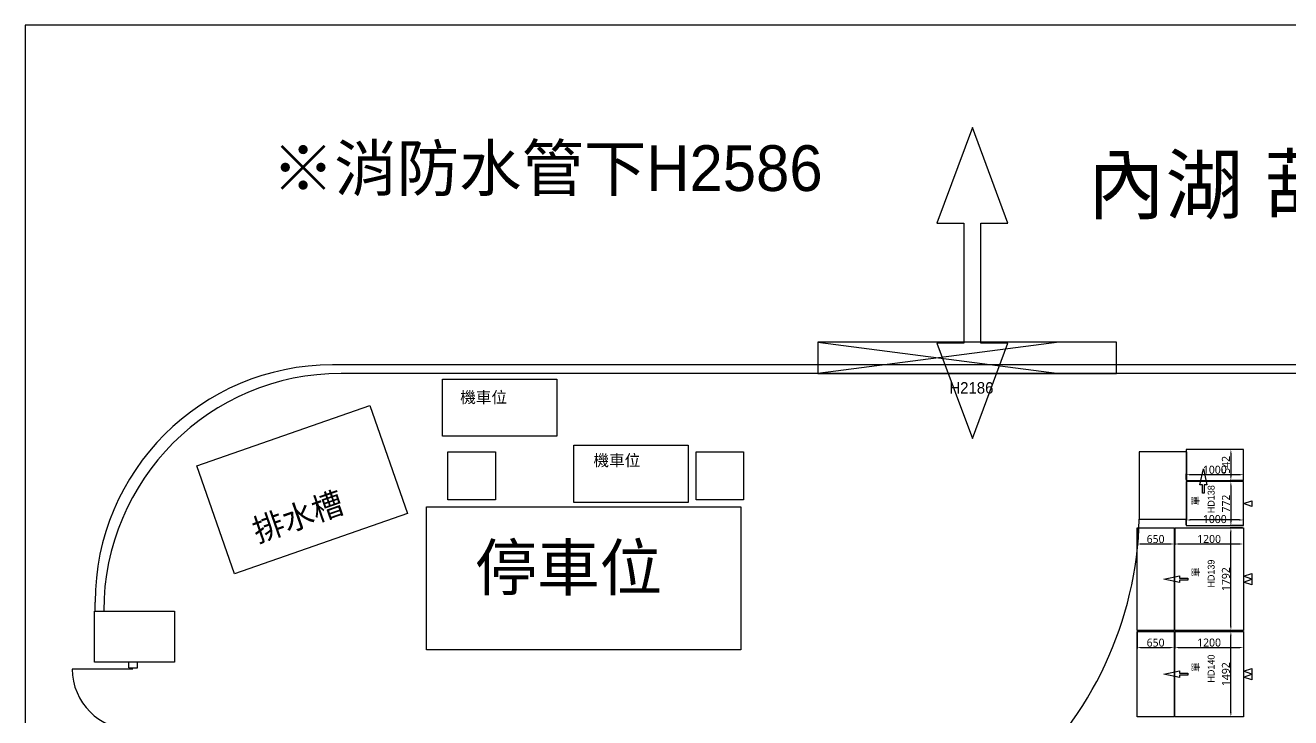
# Model space of a CAD drawing. Header units: millimetres. Extents: x 2061 to 57082, y 1374 to 33246.
# Drawn here: x 2061 to 24189, y 21135 to 33246 of the extents above; entities that cross this region are included whole.
import ezdxf

# ---------------------------------------------------------------- set-up
doc = ezdxf.new("R2010")
doc.units = ezdxf.units.MM
for name, color, linetype in [('a', 240, 'Continuous'), ('動線', 6, 'Continuous'), ('單層倉', 5, 'Continuous'), ('文字', 7, 'Continuous'), ('文字標註', 1, 'Continuous'), ('標註', 252, 'Continuous'), ('編號', 7, 'Continuous')]:
    doc.layers.add(name, color=color, linetype=linetype)
doc.styles.add('新細明體', font='PMingLiU.ttf')
doc.styles.add('黑體', font='Microsoft JhengHei.ttf')

msp = doc.modelspace()

# ---------------------------------------------------------------- linework, layer by layer
at = {"layer": 'a', "ltscale": 5}
for p, q in [((15922, 27706), (15922, 27156)), ((21142, 27706), (15922, 27706)), ((20142, 27706), (15922, 27156)), ((15922, 27706), (20142, 27156)), ((21142, 27156), (21142, 27706)), ((36902, 27306), (7432, 27306)), ((37052, 27156), (7582, 27156)), ((15922, 27156), (21142, 27156)), ((5062, 25539), (8083, 26593)), ((8083, 26593), (8742, 24704)), ((9452, 24946), (9452, 25786)), ((9452, 25786), (10282, 25786)), ((10282, 25786), (10282, 24946)), ((13792, 24946), (13792, 25786)), ((13792, 25786), (14622, 25786)), ((14622, 25786), (14622, 24946)), ((21542, 25786), (21542, 24606)), ((22372, 25786), (21542, 25786)), ((22372, 24606), (22372, 25786)), ((5720, 23650), (5062, 25539)), ((10282, 24946), (9452, 24946)), ((14622, 24946), (13792, 24946)), ((8742, 24704), (5720, 23650)), ((21542, 24606), (22372, 24606)), ((3282, 22996), (3282, 23156)), ((3272, 22106), (3272, 22996)), ((3272, 22996), (4672, 22996)), ((3432, 22996), (3432, 23006)), ((3432, 22996), (3432, 23006)), ((4672, 22996), (4672, 22106)), ((3942, 21986), (2882, 21986)), ((4672, 22106), (3272, 22106)), ((3872, 22006), (3872, 22106)), ((3872, 22006), (4022, 22006)), ((4022, 22006), (4022, 22106))]:
    msp.add_line(p, q, dxfattribs=at)
at = {"layer": 'a', "color": 3, "ltscale": 5}
for p, q in [((9076, 24823), (14576, 24823)), ((9076, 22323), (9076, 24823)), ((14576, 24823), (14576, 22323)), ((14576, 22323), (9076, 22323))]:
    msp.add_line(p, q, dxfattribs=at)
at = {"layer": 'a', "ltscale": 5}
for centre, radius, start, end in [((7432, 23156), 4150, 90, 180), ((7582, 23006), 4150, 90, 180), ((3942, 21986), 1060, 180, 270)]:
    msp.add_arc(centre, radius, start, end, dxfattribs=at)
at = {"layer": 'Defpoints', "ltscale": 5}
for p, q in [((57082, 33246), (2061, 33246)), ((2061, 33246), (2061, 1374))]:
    msp.add_line(p, q, dxfattribs=at)
at = {"layer": '動線', "lineweight": -3}
for p, q in [((22603, 25210), (22662, 25485)), ((22662, 25485), (22720, 25210)), ((22647, 25210), (22603, 25210)), ((22647, 25060), (22647, 25210)), ((22677, 25060), (22647, 25060)), ((22677, 25210), (22677, 25060)), ((22720, 25210), (22677, 25210)), ((23362, 24880), (23512, 24930)), ((23362, 24880), (23512, 24930)), ((23512, 24830), (23362, 24880)), ((23512, 24830), (23362, 24880)), ((23512, 24930), (23512, 24830)), ((23512, 24930), (23512, 24830)), ((21968, 23558), (22243, 23616)), ((22243, 23499), (21968, 23558)), ((22243, 23616), (22243, 23573)), ((22243, 23573), (22393, 23573)), ((22393, 23543), (22243, 23543)), ((22243, 23543), (22243, 23499)), ((22393, 23573), (22393, 23543)), ((23362, 23608), (23512, 23658)), ((23512, 23558), (23362, 23608)), ((23362, 23508), (23512, 23558)), ((23512, 23458), (23362, 23508)), ((23512, 23658), (23512, 23558)), ((23512, 23558), (23512, 23458)), ((21968, 21896), (22243, 21954)), ((22243, 21954), (22243, 21911)), ((22243, 21911), (22393, 21911)), ((22393, 21911), (22393, 21881)), ((23362, 21946), (23512, 21996)), ((23512, 21896), (23362, 21946)), ((23512, 21996), (23512, 21896)), ((22243, 21837), (21968, 21896)), ((22393, 21881), (22243, 21881)), ((22243, 21881), (22243, 21837)), ((23362, 21846), (23512, 21896)), ((23512, 21796), (23362, 21846)), ((23512, 21896), (23512, 21796))]:
    msp.add_line(p, q, dxfattribs=at)
at = {"layer": '動線', "ltscale": 5}
msp.add_arc((15141, 24768), 6403, 264.3603, 358.5517, dxfattribs=at)
at = {"layer": '單層倉'}
for p, q in [((23362, 25828), (22362, 25828)), ((22362, 25828), (22362, 25286)), ((23362, 25286), (23362, 25828)), ((22362, 25286), (23362, 25286)), ((23362, 25266), (22362, 25266)), ((22362, 25266), (22362, 24494)), ((23362, 24494), (23362, 25266)), ((21502, 22662), (21502, 24454)), ((21502, 24454), (22152, 24454)), ((22152, 24454), (22152, 22662)), ((22162, 22662), (22162, 24454)), ((22162, 24454), (23362, 24454)), ((22362, 24494), (23362, 24494)), ((23362, 24454), (23362, 22662)), ((22152, 22662), (21502, 22662)), ((21502, 21150), (21502, 22642)), ((21502, 22642), (22152, 22642)), ((22152, 22642), (22152, 21150)), ((23362, 22662), (22162, 22662)), ((22162, 21150), (22162, 22642)), ((22162, 22642), (23362, 22642)), ((23362, 22642), (23362, 21150)), ((22152, 21150), (21502, 21150)), ((23362, 21150), (22162, 21150))]:
    msp.add_line(p, q, dxfattribs=at)
at = {"layer": '文字標註', "ltscale": 5}
for p, q in [((18622, 31457), (18003, 29787)), ((19240, 29787), (18622, 31457)), ((18003, 29787), (18472, 29787)), ((18472, 29787), (18472, 27687)), ((18772, 27687), (18772, 29787)), ((18772, 29787), (19240, 29787)), ((18472, 27687), (18003, 27687)), ((18003, 27687), (18622, 26016)), ((18622, 26016), (19240, 27687)), ((19240, 27687), (18772, 27687))]:
    msp.add_line(p, q, dxfattribs=at)
at = {"layer": '標註', "color": 3, "ltscale": 5}
for p, q in [((9354, 27056), (11354, 27056)), ((9354, 26057), (9354, 27056)), ((11354, 27056), (11354, 26057)), ((11354, 26057), (9354, 26057)), ((11651, 25900), (13651, 25900)), ((11651, 24900), (11651, 25900)), ((13651, 25900), (13651, 24900)), ((13651, 24900), (11651, 24900))]:
    msp.add_line(p, q, dxfattribs=at)
at = {"layer": '標註', "color": 251}
for p, q in [((23348, 25828), (23129, 25828)), ((23348, 25828), (23129, 25828)), ((23143, 25758), (23143, 25356)), ((23143, 25758), (23143, 25356)), ((22362, 25300), (22362, 25399)), ((23292, 25385), (22432, 25385)), ((23348, 25286), (23129, 25286)), ((23348, 25286), (23129, 25286)), ((23348, 25266), (23129, 25266)), ((23348, 25266), (23129, 25266)), ((23362, 25300), (23362, 25399)), ((23143, 25196), (23143, 24564)), ((23143, 25196), (23143, 24564)), ((22362, 24508), (22362, 24607)), ((23292, 24593), (22432, 24593)), ((23362, 24508), (23362, 24607)), ((21502, 24440), (21502, 24159)), ((22152, 24440), (22152, 24159)), ((22162, 24440), (22162, 24159)), ((23348, 24494), (23129, 24494)), ((23348, 24494), (23129, 24494)), ((23348, 24454), (23129, 24454)), ((23143, 22732), (23143, 24384)), ((23362, 24440), (23362, 24159)), ((21572, 24173), (22082, 24173)), ((22232, 24173), (23292, 24173)), ((21502, 22628), (21502, 22347)), ((22152, 22628), (22152, 22347)), ((22162, 22628), (22162, 22347)), ((23348, 22662), (23129, 22662)), ((23348, 22642), (23129, 22642)), ((23143, 21220), (23143, 22572)), ((23362, 22628), (23362, 22347)), ((21572, 22361), (22082, 22361)), ((22232, 22361), (23292, 22361)), ((23348, 21150), (23129, 21150))]:
    msp.add_line(p, q, dxfattribs=at)
for points in [[(23132, 25758), (23155, 25758), (23143, 25828)], [(23132, 25758), (23155, 25758), (23143, 25828)], [(22432, 25397), (22432, 25373), (22362, 25385)], [(23132, 25356), (23155, 25356), (23143, 25286)], [(23132, 25356), (23155, 25356), (23143, 25286)], [(23132, 25196), (23155, 25196), (23143, 25266)], [(23132, 25196), (23155, 25196), (23143, 25266)], [(23292, 25397), (23292, 25373), (23362, 25385)], [(22432, 24605), (22432, 24581), (22362, 24593)], [(23132, 24564), (23155, 24564), (23143, 24494)], [(23132, 24564), (23155, 24564), (23143, 24494)], [(23292, 24605), (23292, 24581), (23362, 24593)], [(23132, 24384), (23155, 24384), (23143, 24454)], [(21572, 24185), (21572, 24161), (21502, 24173)], [(22082, 24185), (22082, 24161), (22152, 24173)], [(22232, 24185), (22232, 24161), (22162, 24173)], [(23292, 24185), (23292, 24161), (23362, 24173)], [(23132, 22732), (23155, 22732), (23143, 22662)], [(23132, 22572), (23155, 22572), (23143, 22642)], [(21572, 22373), (21572, 22349), (21502, 22361)], [(22082, 22373), (22082, 22349), (22152, 22361)], [(22232, 22373), (22232, 22349), (22162, 22361)], [(23292, 22373), (23292, 22349), (23362, 22361)], [(23132, 21220), (23155, 21220), (23143, 21150)]]:
    msp.add_solid(points, dxfattribs=at)

# ---------------------------------------------------------------- texts
at = {"layer": 'a', "style": '新細明體'}
msp.add_text('排水槽', height=400, rotation=19.2216, dxfattribs=at).set_placement((6121, 24195))
at = {"layer": '文字', "color": 3, "style": '新細明體'}
for p in [(22585, 24844), (22590, 23597), (22590, 21935)]:
    msp.add_text('單', height=120, rotation=90, dxfattribs=at).set_placement(p)
at = {"layer": '文字標註', "color": 6, "style": '新細明體'}
for s, p in [('※消防水管下H2586', (6373, 30347)), ('停車位', (9921, 23361))]:
    msp.add_text(s, height=800, rotation=360, dxfattribs=at).set_placement(p)
at = {"layer": '文字標註', "style": '新細明體'}
for s, height, p in [('內湖 葫洲店   平面圖', 1000, (20632, 29960)), ('H2186', 200, (18220, 26804)), ('機車位', 200, (9667, 26640)), ('機車位', 200, (11996, 25536))]:
    msp.add_text(s, height=height, rotation=360, dxfattribs=at).set_placement(p)
at = {"layer": '標註', "color": 2, "char_height": 140, "attachment_point": 5, "rotation": 90, "style": '黑體'}
for s, insert in [('542', (23057, 25557)), ('542', (23057, 25557)), ('772', (23058, 24880)), ('772', (23058, 24880)), ('1792', (23057, 23558)), ('1492', (23057, 21896))]:
    msp.add_mtext(s, dxfattribs=dict(at, insert=insert))
at = {"layer": '標註', "color": 251, "char_height": 140, "attachment_point": 5, "style": '黑體'}
for s, insert in [('1000', (22862, 25471)), ('1000', (22862, 24608)), ('650', (21827, 24259)), ('1200', (22762, 24260)), ('650', (21827, 22447)), ('1200', (22762, 22448))]:
    msp.add_mtext(s, dxfattribs=dict(at, insert=insert))
at = {"layer": '編號', "color": 7, "style": '新細明體'}
for s, p in [('HD138', (22858, 24712)), ('HD139', (22858, 23411)), ('HD140', (22858, 21749))]:
    msp.add_text(s, height=120, rotation=90, dxfattribs=at).set_placement(p)

doc.saveas('drawing.dxf')
